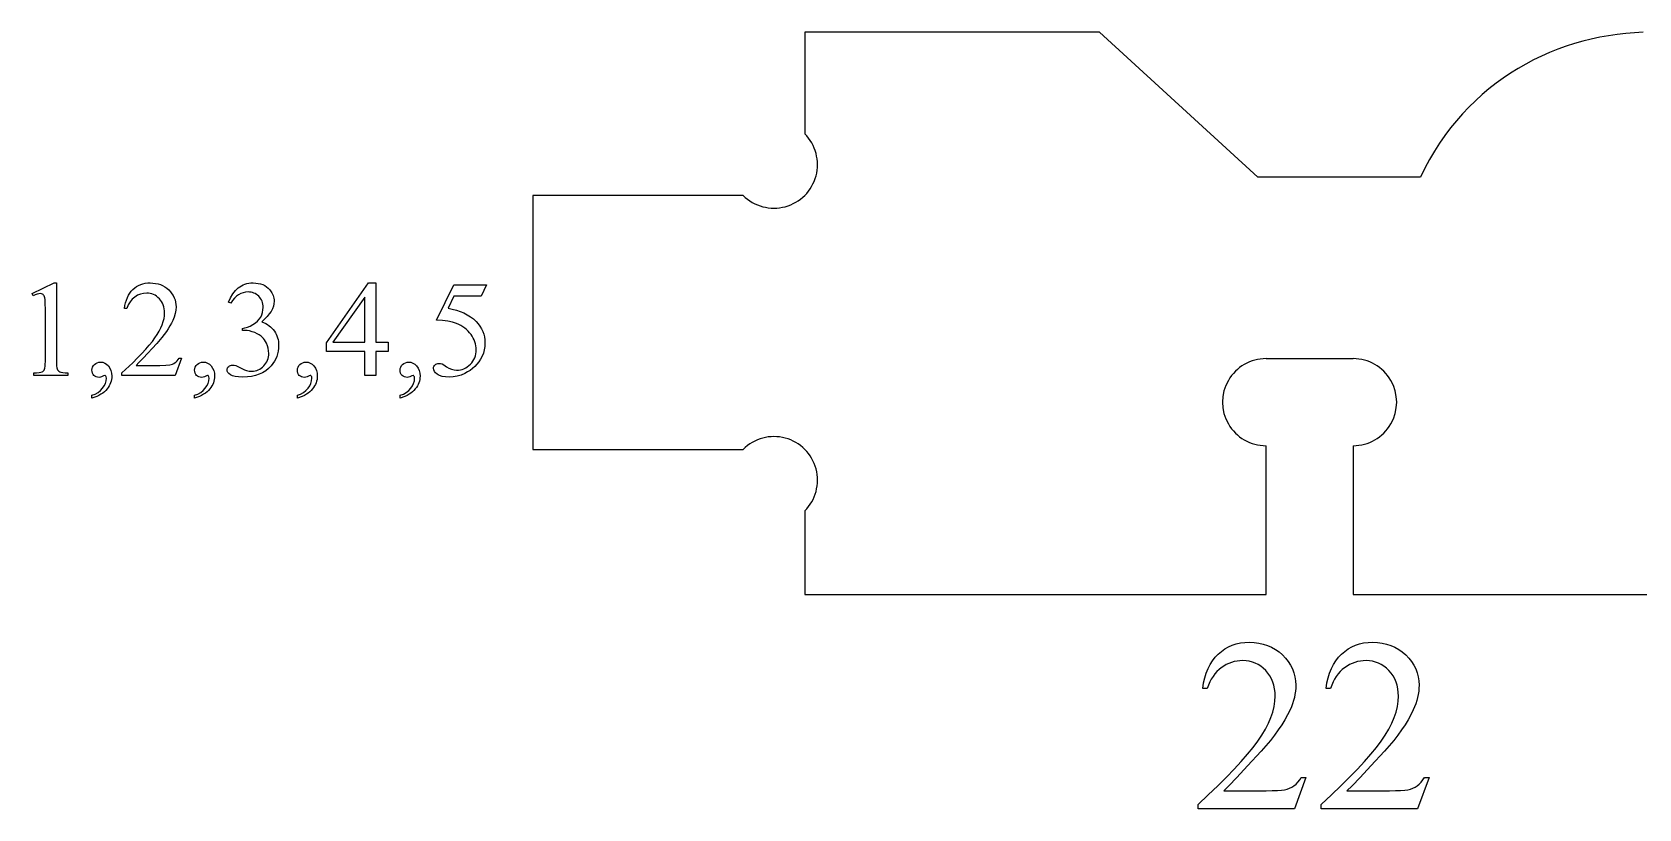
# Model space of a CAD drawing. Extents: x -27 to 581, y 232 to 579.
# Drawn here: x 367.6 to 424.3, y 435.2 to 462.7 of the extents above; entities that cross this region are included whole.
import ezdxf

# ---------------------------------------------------------------- set-up
doc = ezdxf.new("R2010")
doc.units = 0
doc.header["$MEASUREMENT"] = 0
doc.layers.get('0').update_dxf_attribs({"linetype": 'CONTINUOUS'})

msp = doc.modelspace()

# ---------------------------------------------------------------- linework, layer by layer
at = {"color": 1, "ltscale": 0.089694}
msp.add_line((394.83844, 462.652679), (394.83844, 459.064911), dxfattribs=at)
at = {"color": 1, "ltscale": 0.259872}
msp.add_line((405.233307, 462.652679), (394.83844, 462.652679), dxfattribs=at)
at = {"color": 1, "ltscale": 0.189456}
msp.add_line((410.821411, 457.533783), (405.233307, 462.652679), dxfattribs=at)
at = {"color": 1, "ltscale": 0.00771}
msp.add_line((423.807739, 462.607666), (423.501343, 462.572693), dxfattribs=at)
at = {"color": 1, "ltscale": 0.007709}
msp.add_line((424.115082, 462.63269), (423.807739, 462.607666), dxfattribs=at)
at = {"color": 1, "ltscale": 0.007708}
msp.add_line((424.423035, 462.647675), (424.115082, 462.63269), dxfattribs=at)
at = {"color": 1, "ltscale": 0.007747}
msp.add_line((421.408722, 462.047791), (421.120941, 461.932831), dxfattribs=at)
at = {"color": 1, "ltscale": 0.007738}
msp.add_line((421.69989, 462.152771), (421.408722, 462.047791), dxfattribs=at)
at = {"color": 1, "ltscale": 0.007731}
msp.add_line((421.994171, 462.247742), (421.69989, 462.152771), dxfattribs=at)
at = {"color": 1, "ltscale": 0.007725}
msp.add_line((422.29126, 462.332733), (421.994171, 462.247742), dxfattribs=at)
at = {"color": 1, "ltscale": 0.00772}
msp.add_line((422.59082, 462.407715), (422.29126, 462.332733), dxfattribs=at)
at = {"color": 1, "ltscale": 0.007717}
msp.add_line((422.892578, 462.472717), (422.59082, 462.407715), dxfattribs=at)
at = {"color": 1, "ltscale": 0.007713}
msp.add_line((423.196167, 462.52771), (422.892578, 462.472717), dxfattribs=at)
at = {"color": 1, "ltscale": 0.007712}
msp.add_line((423.501343, 462.572693), (423.196167, 462.52771), dxfattribs=at)
at = {"color": 1, "ltscale": 0.007804}
msp.add_line((420.281281, 461.527924), (420.010284, 461.372955), dxfattribs=at)
at = {"color": 1, "ltscale": 0.007786}
msp.add_line((420.556915, 461.672882), (420.281281, 461.527924), dxfattribs=at)
at = {"color": 1, "ltscale": 0.007771}
msp.add_line((420.836914, 461.807861), (420.556915, 461.672882), dxfattribs=at)
at = {"color": 1, "ltscale": 0.007758}
msp.add_line((421.120941, 461.932831), (420.836914, 461.807861), dxfattribs=at)
at = {"color": 1, "ltscale": 0.007878}
msp.add_line((419.483551, 461.03302), (419.228424, 460.848053), dxfattribs=at)
at = {"color": 1, "ltscale": 0.00785}
msp.add_line((419.744293, 461.207977), (419.483551, 461.03302), dxfattribs=at)
at = {"color": 1, "ltscale": 0.007825}
msp.add_line((420.010284, 461.372955), (419.744293, 461.207977), dxfattribs=at)
at = {"color": 1, "ltscale": 0.00799}
msp.add_line((418.736145, 460.448151), (418.499664, 460.233185), dxfattribs=at)
at = {"color": 1, "ltscale": 0.007948}
msp.add_line((418.979187, 460.653107), (418.736145, 460.448151), dxfattribs=at)
at = {"color": 1, "ltscale": 0.007911}
msp.add_line((419.228424, 460.848053), (418.979187, 460.653107), dxfattribs=at)
at = {"color": 1, "ltscale": 0.008149}
msp.add_line((418.047485, 459.773285), (417.832397, 459.528351), dxfattribs=at)
at = {"color": 1, "ltscale": 0.00809}
msp.add_line((418.269989, 460.00824), (418.047485, 459.773285), dxfattribs=at)
at = {"color": 1, "ltscale": 0.008037}
msp.add_line((418.499664, 460.233185), (418.269989, 460.00824), dxfattribs=at)
at = {"color": 1, "ltscale": 0.008287}
msp.add_line((417.625122, 459.273407), (417.425903, 459.008453), dxfattribs=at)
at = {"color": 1, "ltscale": 0.008214}
msp.add_line((417.832397, 459.528351), (417.625122, 459.273407), dxfattribs=at)
at = {"color": 1, "ltscale": 0.008454}
msp.add_line((417.235077, 458.733521), (417.052948, 458.448578), dxfattribs=at)
at = {"color": 1, "ltscale": 0.008367}
msp.add_line((417.425903, 459.008453), (417.235077, 458.733521), dxfattribs=at)
at = {"color": 1, "ltscale": 0.008653}
msp.add_line((416.879822, 458.153656), (416.716034, 457.848724), dxfattribs=at)
at = {"color": 1, "ltscale": 0.00855}
msp.add_line((417.052948, 458.448578), (416.879822, 458.153656), dxfattribs=at)
at = {"color": 1, "ltscale": 0.143511}
msp.add_line((416.561859, 457.533783), (410.821411, 457.533783), dxfattribs=at)
at = {"color": 1, "ltscale": 0.008766}
msp.add_line((416.716034, 457.848724), (416.561859, 457.533783), dxfattribs=at)
at = {"color": 1, "ltscale": 0.185694}
for p, q in [((392.666199, 456.89267), (385.238434, 456.89267)), ((385.238434, 447.932678), (392.666199, 447.932678))]:
    msp.add_line(p, q, dxfattribs=at)
at = {"color": 1, "ltscale": 0.224}
msp.add_line((385.238434, 456.89267), (385.238434, 447.932678), dxfattribs=at)
at = {"color": 1, "ltscale": 0.076801}
msp.add_line((411.11557, 451.133789), (414.187592, 451.133789), dxfattribs=at)
at = {"color": 1, "ltscale": 0.131227}
for p, q in [((411.11557, 442.812683), (411.11557, 448.061768)), ((414.187592, 448.061768), (414.187592, 442.812683))]:
    msp.add_line(p, q, dxfattribs=at)
at = {"color": 1, "ltscale": 0.073694}
msp.add_line((394.83844, 445.760437), (394.83844, 442.812683), dxfattribs=at)
at = {"color": 1, "ltscale": 0.406928}
msp.add_line((394.83844, 442.812683), (411.11557, 442.812683), dxfattribs=at)
at = {"color": 1, "ltscale": 0.263593}
msp.add_line((414.187592, 442.812683), (424.731293, 442.812683), dxfattribs=at)
at = {"color": 18}
for points in [[(367.577484, 453.426056), (368.356262, 453.806), (368.434113, 453.806), (368.434113, 451.103912), (368.439728, 450.88562), (368.446747, 450.814545), (368.456543, 450.768829), (368.470764, 450.737701), (368.491058, 450.710419), (368.517395, 450.686951), (368.549744, 450.667358), (368.594299, 450.65155), (368.657135, 450.639618), (368.738251, 450.6315), (368.837677, 450.627228), (368.837677, 450.539917), (367.634125, 450.539917), (367.634125, 450.627228), (367.737366, 450.631439), (367.820557, 450.639313), (367.883667, 450.650909), (367.926758, 450.666168), (367.957275, 450.684753), (367.982788, 450.706299), (368.003296, 450.730774), (368.018799, 450.758209), (368.030151, 450.801483), (368.038269, 450.873535), (368.044739, 451.103912), (368.044739, 452.83136), (368.038849, 453.118073), (368.031464, 453.214539), (368.021149, 453.279724), (368.0112, 453.314972), (367.997833, 453.345215), (367.98111, 453.370453), (367.960968, 453.390656), (367.938019, 453.406128), (367.912872, 453.417206), (367.855957, 453.426056), (367.808014, 453.421478), (367.751526, 453.407745), (367.686493, 453.384888), (367.612885, 453.352905)], [(372.851837, 451.155823), (372.627625, 450.539917), (370.739716, 450.539917), (370.739716, 450.627228), (371.125427, 450.989746), (371.295135, 451.15799), (371.449463, 451.317505), (371.588379, 451.468292), (371.711853, 451.610413), (371.819916, 451.743835), (371.912598, 451.86853), (371.992249, 451.987579), (372.061249, 452.104065), (372.119659, 452.217957), (372.16745, 452.329285), (372.20462, 452.438019), (372.231171, 452.544189), (372.247101, 452.647766), (372.252411, 452.748749), (372.249512, 452.823181), (372.240753, 452.894196), (372.226196, 452.961823), (372.205811, 453.026062), (372.179596, 453.086884), (372.147552, 453.144348), (372.10968, 453.198395), (372.065979, 453.249054), (372.018219, 453.294952), (371.968201, 453.334747), (371.915863, 453.368408), (371.861267, 453.395966), (371.804382, 453.417389), (371.745178, 453.432678), (371.683716, 453.441864), (371.619965, 453.444916), (371.505005, 453.43631), (371.396057, 453.4104), (371.293182, 453.367279), (371.196381, 453.306885), (371.151001, 453.270355), (371.108673, 453.229797), (371.069427, 453.185242), (371.033234, 453.136658), (370.970032, 453.027435), (370.919067, 452.902161), (370.831757, 452.902161), (370.849396, 453.008118), (370.872833, 453.107758), (370.902069, 453.20105), (370.937073, 453.287994), (370.977875, 453.368591), (371.024475, 453.442871), (371.076843, 453.510773), (371.13501, 453.572357), (371.197968, 453.627106), (371.26474, 453.674561), (371.335297, 453.714722), (371.409637, 453.747589), (371.487793, 453.773132), (371.569733, 453.791382), (371.655487, 453.802338), (371.745026, 453.806), (371.840363, 453.802063), (371.931702, 453.790344), (372.018982, 453.770813), (372.102264, 453.743439), (372.181519, 453.708282), (372.256775, 453.665283), (372.327972, 453.614471), (372.395172, 453.555847), (372.456299, 453.491913), (372.509277, 453.425171), (372.554077, 453.355621), (372.590759, 453.283264), (372.619293, 453.20813), (372.639648, 453.130188), (372.651886, 453.049438), (372.655945, 452.965881), (372.648865, 452.84433), (372.627625, 452.722809), (372.592224, 452.601257), (372.542694, 452.479736), (372.495636, 452.383453), (372.441803, 452.285767), (372.381165, 452.186707), (372.313782, 452.086212), (372.1586, 451.881073), (371.976318, 451.670288), (371.499023, 451.155823), (371.343109, 450.994202), (371.242371, 450.89624), (372.077789, 450.89624), (372.294586, 450.90097), (372.435303, 450.915131), (372.485382, 450.927002), (372.532959, 450.943756), (372.578003, 450.965363), (372.620544, 450.991821), (372.660522, 451.023743), (372.697845, 451.061737), (372.732513, 451.105774), (372.764496, 451.155823)], [(374.506104, 453.131073), (374.579041, 453.283508), (374.66098, 453.41748), (374.751892, 453.533051), (374.800751, 453.583923), (374.851837, 453.630188), (374.90564, 453.671387), (374.962677, 453.707092), (375.022888, 453.737305), (375.086334, 453.762024), (375.152985, 453.78125), (375.222839, 453.794983), (375.295898, 453.803253), (375.372192, 453.806), (375.465546, 453.802063), (375.553284, 453.790344), (375.635437, 453.770813), (375.712006, 453.743439), (375.782959, 453.708282), (375.848297, 453.665283), (375.90802, 453.614471), (375.962158, 453.555847), (376.030304, 453.460999), (376.078949, 453.362915), (376.096008, 453.312653), (376.108154, 453.261597), (376.115479, 453.209717), (376.117889, 453.157013), (376.111053, 453.069336), (376.090454, 452.980927), (376.056183, 452.891754), (376.008179, 452.801849), (375.946442, 452.711212), (375.871002, 452.619843), (375.78183, 452.52774), (375.678955, 452.434906), (375.817444, 452.37088), (375.879944, 452.334229), (375.937958, 452.294495), (375.991455, 452.251648), (376.040466, 452.205688), (376.084961, 452.156647), (376.124969, 452.104523), (376.16037, 452.049652), (376.191071, 451.992432), (376.21701, 451.932831), (376.238251, 451.87088), (376.254761, 451.80658), (376.266571, 451.739899), (376.273651, 451.670898), (376.276001, 451.599487), (376.271881, 451.497406), (376.259491, 451.398743), (376.238831, 451.303589), (376.20993, 451.211884), (376.17276, 451.123657), (376.12735, 451.038879), (376.073639, 450.957581), (376.011719, 450.87973), (375.920746, 450.786804), (375.820099, 450.706299), (375.709839, 450.638153), (375.589874, 450.582397), (375.460266, 450.539032), (375.320984, 450.508057), (375.172058, 450.489471), (375.013489, 450.483276), (374.864716, 450.488281), (374.741791, 450.503326), (374.644684, 450.528412), (374.605774, 450.544708), (374.573364, 450.563507), (374.522247, 450.60437), (374.485748, 450.646698), (374.463837, 450.690491), (374.456543, 450.735779), (374.460022, 450.768982), (374.470398, 450.800079), (374.487732, 450.829132), (374.511993, 450.85614), (374.541138, 450.878845), (374.573059, 450.895081), (374.607788, 450.904816), (374.645325, 450.908051), (374.704926, 450.90332), (374.765686, 450.88916), (374.831177, 450.861755), (374.947388, 450.80304), (375.067169, 450.743744), (375.14328, 450.714539), (375.233521, 450.695068), (375.329712, 450.688599), (375.388885, 450.691498), (375.446136, 450.700226), (375.501434, 450.714783), (375.554779, 450.735199), (375.606171, 450.761414), (375.655579, 450.793457), (375.703064, 450.831329), (375.748566, 450.875), (375.790344, 450.922699), (375.826538, 450.972504), (375.857147, 451.024475), (375.882202, 451.078552), (375.901703, 451.134796), (375.915619, 451.193146), (375.923981, 451.253662), (375.926758, 451.316315), (375.9216, 451.408936), (375.906097, 451.500366), (375.88028, 451.590637), (375.844147, 451.679749), (375.812744, 451.741821), (375.779846, 451.795959), (375.745483, 451.842133), (375.709656, 451.88031), (375.654175, 451.926422), (375.589294, 451.970306), (375.514954, 452.011963), (375.431183, 452.051422), (375.342224, 452.084961), (375.252411, 452.108948), (375.161713, 452.123322), (375.070099, 452.128113), (374.994598, 452.128113), (374.994598, 452.198914), (375.087891, 452.216156), (375.181335, 452.244324), (375.274902, 452.283417), (375.368652, 452.333435), (375.456024, 452.391693), (375.530579, 452.455536), (375.592316, 452.525024), (375.641205, 452.600098), (375.678375, 452.679871), (375.704926, 452.763519), (375.720856, 452.850983), (375.726166, 452.942261), (375.723785, 453.001587), (375.716644, 453.057983), (375.704742, 453.11145), (375.68811, 453.162048), (375.666687, 453.209686), (375.640533, 453.254425), (375.609619, 453.296265), (375.573944, 453.335205), (375.534729, 453.3703), (375.493195, 453.400757), (375.449341, 453.426514), (375.403137, 453.447571), (375.354645, 453.463959), (375.303802, 453.475677), (375.250671, 453.482697), (375.19519, 453.485046), (375.105621, 453.478912), (375.019806, 453.460571), (374.937775, 453.429962), (374.859497, 453.387115), (374.784973, 453.332031), (374.714203, 453.264679), (374.647217, 453.18512), (374.583984, 453.093292)], [(380.13443, 451.719849), (380.13443, 451.384735), (379.704926, 451.384735), (379.704926, 450.539917), (379.315552, 450.539917), (379.315552, 451.384735), (377.960968, 451.384735), (377.960968, 451.686829), (379.445343, 453.806), (379.704926, 453.806), (379.704926, 451.719849)], [(383.608154, 453.739899), (383.424103, 453.338745), (382.461273, 453.338745), (382.251221, 452.909241), (382.403534, 452.881836), (382.547699, 452.845673), (382.683746, 452.80072), (382.811707, 452.746979), (382.931549, 452.684479), (383.043274, 452.61322), (383.146881, 452.533173), (383.242371, 452.444336), (383.315948, 452.362335), (383.3797, 452.276794), (383.433655, 452.187683), (383.477783, 452.095062), (383.512115, 451.998901), (383.536621, 451.8992), (383.551331, 451.795959), (383.556244, 451.689178), (383.549835, 451.565277), (383.530579, 451.446106), (383.498505, 451.331665), (383.453583, 451.221924), (383.398956, 451.11853), (383.337677, 451.023102), (383.269745, 450.935638), (383.19519, 450.85614), (383.115112, 450.784302), (383.030579, 450.719849), (382.94165, 450.662781), (382.848297, 450.613068), (382.7117, 450.556274), (382.573364, 450.515717), (382.433228, 450.491394), (382.291351, 450.483276), (382.157196, 450.48938), (382.042694, 450.507751), (381.947754, 450.538361), (381.907654, 450.558258), (381.872467, 450.581207), (381.815186, 450.631439), (381.774231, 450.684143), (381.749695, 450.73938), (381.741486, 450.79715), (381.744904, 450.829224), (381.755066, 450.859375), (381.772034, 450.887634), (381.795776, 450.91394), (381.824677, 450.936157), (381.857147, 450.951996), (381.893127, 450.961517), (381.932648, 450.964691), (381.990173, 450.959961), (382.040039, 450.945801), (382.102264, 450.91217), (382.19696, 450.84906), (382.285736, 450.79538), (382.375122, 450.757019), (382.465088, 450.734009), (382.555664, 450.726349), (382.623627, 450.729614), (382.689514, 450.73938), (382.753265, 450.755707), (382.814941, 450.778564), (382.874512, 450.807922), (382.931976, 450.843811), (382.987366, 450.88623), (383.040619, 450.935181), (383.089569, 450.988831), (383.131989, 451.045288), (383.167877, 451.104614), (383.197266, 451.166748), (383.220093, 451.23175), (383.23642, 451.299561), (383.246185, 451.370239), (383.249451, 451.443756), (383.246552, 451.515686), (383.237823, 451.586456), (383.223236, 451.655975), (383.20285, 451.724274), (383.176636, 451.791382), (383.144592, 451.857239), (383.10672, 451.921906), (383.063019, 451.985352), (383.014221, 452.046387), (382.960968, 452.103851), (382.90329, 452.157745), (382.841217, 452.208069), (382.774689, 452.254791), (382.703735, 452.297943), (382.628357, 452.337524), (382.548584, 452.373535), (382.408325, 452.421021), (382.244751, 452.457306), (382.057861, 452.482391), (381.847687, 452.496246), (382.461273, 453.739899)], [(379.315552, 451.719849), (379.315552, 453.308044), (378.19223, 451.719849)], [(369.687225, 449.735199), (369.687225, 449.83902), (369.80191, 449.884674), (369.902863, 449.941376), (369.990112, 450.009155), (370.063629, 450.087982), (370.121948, 450.173615), (370.163635, 450.261749), (370.188629, 450.352386), (370.19696, 450.445526), (370.19165, 450.486816), (370.17572, 450.521027), (370.15921, 450.536957), (370.14267, 450.542267), (370.101379, 450.530457), (370.029419, 450.495056), (369.985748, 450.479156), (369.939728, 450.473846), (369.884857, 450.478119), (369.835907, 450.490936), (369.792816, 450.512329), (369.755646, 450.542267), (369.725708, 450.579742), (369.704346, 450.623688), (369.691498, 450.674133), (369.687225, 450.731049), (369.692749, 450.786804), (369.709351, 450.83844), (369.737, 450.885925), (369.775726, 450.929291), (369.822388, 450.965424), (369.873962, 450.991241), (369.930359, 451.006714), (369.991638, 451.011902), (370.067383, 451.003418), (370.138855, 450.977966), (370.206024, 450.935547), (370.268921, 450.87619), (370.322113, 450.802826), (370.360077, 450.718384), (370.382874, 450.622864), (370.390472, 450.516296), (370.387817, 450.456085), (370.379913, 450.396912), (370.36673, 450.338806), (370.348297, 450.281799), (370.324554, 450.22583), (370.295563, 450.170959), (370.261292, 450.117126), (370.221741, 450.064392), (370.176483, 450.01355), (370.125061, 449.965515), (370.067474, 449.920197), (370.003754, 449.877655), (369.933838, 449.837891), (369.857788, 449.800903)], [(373.312012, 449.735199), (373.312012, 449.83902), (373.426666, 449.884674), (373.527649, 449.941376), (373.614868, 450.009155), (373.688416, 450.087982), (373.746735, 450.173615), (373.788391, 450.261749), (373.813416, 450.352386), (373.821747, 450.445526), (373.816437, 450.486816), (373.800507, 450.521027), (373.783966, 450.536957), (373.767456, 450.542267), (373.726166, 450.530457), (373.654175, 450.495056), (373.610535, 450.479156), (373.564514, 450.473846), (373.509644, 450.478119), (373.460663, 450.490936), (373.417603, 450.512329), (373.380432, 450.542267), (373.350494, 450.579742), (373.329102, 450.623688), (373.316284, 450.674133), (373.312012, 450.731049), (373.317535, 450.786804), (373.334137, 450.83844), (373.361786, 450.885925), (373.400482, 450.929291), (373.447174, 450.965424), (373.498718, 450.991241), (373.555145, 451.006714), (373.616425, 451.011902), (373.692169, 451.003418), (373.763611, 450.977966), (373.830811, 450.935547), (373.893707, 450.87619), (373.946869, 450.802826), (373.984863, 450.718384), (374.00766, 450.622864), (374.015259, 450.516296), (374.012604, 450.456085), (374.0047, 450.396912), (373.991516, 450.338806), (373.973053, 450.281799), (373.949341, 450.22583), (373.920319, 450.170959), (373.886047, 450.117126), (373.846527, 450.064392), (373.801239, 450.01355), (373.749847, 449.965515), (373.692261, 449.920197), (373.62851, 449.877655), (373.558624, 449.837891), (373.482574, 449.800903)], [(376.936768, 449.735199), (376.936768, 449.83902), (377.051453, 449.884674), (377.152405, 449.941376), (377.239655, 450.009155), (377.313171, 450.087982), (377.371521, 450.173615), (377.413177, 450.261749), (377.438171, 450.352386), (377.446503, 450.445526), (377.441193, 450.486816), (377.425262, 450.521027), (377.408752, 450.536957), (377.392242, 450.542267), (377.350952, 450.530457), (377.278961, 450.495056), (377.235291, 450.479156), (377.189301, 450.473846), (377.13443, 450.478119), (377.085449, 450.490936), (377.042389, 450.512329), (377.005219, 450.542267), (376.975281, 450.579742), (376.953888, 450.623688), (376.941071, 450.674133), (376.936768, 450.731049), (376.942322, 450.786804), (376.958893, 450.83844), (376.986572, 450.885925), (377.025269, 450.929291), (377.07196, 450.965424), (377.123505, 450.991241), (377.179932, 451.006714), (377.241211, 451.011902), (377.316956, 451.003418), (377.388397, 450.977966), (377.455597, 450.935547), (377.518494, 450.87619), (377.571655, 450.802826), (377.60965, 450.718384), (377.632416, 450.622864), (377.640015, 450.516296), (377.63739, 450.456085), (377.629486, 450.396912), (377.616302, 450.338806), (377.597839, 450.281799), (377.574127, 450.22583), (377.545105, 450.170959), (377.510834, 450.117126), (377.471283, 450.064392), (377.426025, 450.01355), (377.374603, 449.965515), (377.317047, 449.920197), (377.253296, 449.877655), (377.183411, 449.837891), (377.107361, 449.800903)], [(380.561554, 449.735199), (380.561554, 449.83902), (380.676239, 449.884674), (380.777191, 449.941376), (380.864441, 450.009155), (380.937958, 450.087982), (380.996307, 450.173615), (381.037964, 450.261749), (381.062958, 450.352386), (381.071289, 450.445526), (381.065979, 450.486816), (381.050049, 450.521027), (381.033539, 450.536957), (381.017029, 450.542267), (380.975708, 450.530457), (380.903748, 450.495056), (380.860077, 450.479156), (380.814056, 450.473846), (380.759186, 450.478119), (380.710236, 450.490936), (380.667175, 450.512329), (380.630005, 450.542267), (380.600067, 450.579742), (380.578674, 450.623688), (380.565826, 450.674133), (380.561554, 450.731049), (380.567078, 450.786804), (380.583679, 450.83844), (380.611328, 450.885925), (380.650055, 450.929291), (380.696747, 450.965424), (380.748291, 450.991241), (380.804688, 451.006714), (380.865997, 451.011902), (380.941711, 451.003418), (381.013184, 450.977966), (381.080353, 450.935547), (381.14328, 450.87619), (381.196442, 450.802826), (381.234406, 450.718384), (381.257202, 450.622864), (381.264801, 450.516296), (381.262177, 450.456085), (381.254242, 450.396912), (381.241089, 450.338806), (381.222626, 450.281799), (381.198883, 450.22583), (381.169891, 450.170959), (381.13562, 450.117126), (381.096069, 450.064392), (381.050812, 450.01355), (380.99939, 449.965515), (380.941803, 449.920197), (380.878082, 449.877655), (380.808197, 449.837891), (380.732147, 449.800903)], [(412.516418, 436.358154), (412.112885, 435.249481), (408.714661, 435.249481), (408.714661, 435.406647), (409.075653, 435.740753), (409.408905, 436.059204), (409.714417, 436.362), (409.992188, 436.649139), (410.242218, 436.920593), (410.464478, 437.176392), (410.659027, 437.416504), (410.825806, 437.640991), (410.969177, 437.855286), (411.093414, 438.064972), (411.198547, 438.269989), (411.284576, 438.470367), (411.351471, 438.666107), (411.399261, 438.857178), (411.427948, 439.04361), (411.4375, 439.225403), (411.432251, 439.359344), (411.416504, 439.487183), (411.390289, 439.608917), (411.353607, 439.724518), (411.306396, 439.834045), (411.248718, 439.937439), (411.180573, 440.03476), (411.101929, 440.125946), (411.015961, 440.208588), (410.925903, 440.280182), (410.831726, 440.34079), (410.733429, 440.390381), (410.631012, 440.428925), (410.524475, 440.456482), (410.413849, 440.472992), (410.299072, 440.478516), (410.194244, 440.474609), (410.092133, 440.462982), (409.992737, 440.443573), (409.896088, 440.416382), (409.802124, 440.381439), (409.710907, 440.338745), (409.622406, 440.288269), (409.536621, 440.230011), (409.454926, 440.164276), (409.378784, 440.091309), (409.308136, 440.011078), (409.242981, 439.923645), (409.18335, 439.828949), (409.129211, 439.727051), (409.080597, 439.617889), (409.037506, 439.501526), (408.88031, 439.501526), (408.912079, 439.692261), (408.954254, 439.871613), (409.006866, 440.03952), (409.069885, 440.196045), (409.143311, 440.341125), (409.227173, 440.474792), (409.321472, 440.597046), (409.426178, 440.707886), (409.53949, 440.806458), (409.659668, 440.891876), (409.786652, 440.964142), (409.920502, 441.023285), (410.061188, 441.069275), (410.208679, 441.102142), (410.363037, 441.121857), (410.524231, 441.128418), (410.695831, 441.121399), (410.860199, 441.100281), (411.017334, 441.065094), (411.167236, 441.015869), (411.309906, 440.952545), (411.445313, 440.875153), (411.573517, 440.783691), (411.694489, 440.678162), (411.804504, 440.563049), (411.899841, 440.442932), (411.980499, 440.317749), (412.046509, 440.187531), (412.09787, 440.052277), (412.134521, 439.911957), (412.156525, 439.766602), (412.163849, 439.616211), (412.160675, 439.506836), (412.151123, 439.397461), (412.135193, 439.288055), (412.112885, 439.17868), (412.084229, 439.069305), (412.049164, 438.95993), (412.007751, 438.850555), (411.959961, 438.74115), (411.875275, 438.567871), (411.778381, 438.392059), (411.66925, 438.213715), (411.547943, 438.032837), (411.414398, 437.849457), (411.268646, 437.663544), (411.110687, 437.475128), (410.940491, 437.28418), (410.461304, 436.763824), (410.08139, 436.358154), (409.800751, 436.067169), (409.619446, 435.8909), (411.123169, 435.8909), (411.335419, 435.893005), (411.513428, 435.899384), (411.657196, 435.910004), (411.766693, 435.924866), (411.856842, 435.946259), (411.942444, 435.976379), (412.02356, 436.015289), (412.100159, 436.062927), (412.172089, 436.120422), (412.239258, 436.188782), (412.301636, 436.268005), (412.359253, 436.358154)], [(416.86615, 436.358154), (416.462616, 435.249481), (413.064392, 435.249481), (413.064392, 435.406647), (413.425385, 435.740753), (413.758636, 436.059204), (414.064148, 436.362), (414.341919, 436.649139), (414.591949, 436.920593), (414.814209, 437.176392), (415.008759, 437.416504), (415.175537, 437.640991), (415.318909, 437.855286), (415.443146, 438.064972), (415.548279, 438.269989), (415.634308, 438.470367), (415.701202, 438.666107), (415.748993, 438.857178), (415.777679, 439.04361), (415.787231, 439.225403), (415.781982, 439.359344), (415.766266, 439.487183), (415.740021, 439.608917), (415.703339, 439.724518), (415.656128, 439.834045), (415.59845, 439.937439), (415.530304, 440.03476), (415.45166, 440.125946), (415.365692, 440.208588), (415.275635, 440.280182), (415.181458, 440.34079), (415.08316, 440.390381), (414.980743, 440.428925), (414.874207, 440.456482), (414.76358, 440.472992), (414.648804, 440.478516), (414.543976, 440.474609), (414.441864, 440.462982), (414.342468, 440.443573), (414.245819, 440.416382), (414.151855, 440.381439), (414.060638, 440.338745), (413.972137, 440.288269), (413.886353, 440.230011), (413.804657, 440.164276), (413.728516, 440.091309), (413.657867, 440.011078), (413.592712, 439.923645), (413.533081, 439.828949), (413.478943, 439.727051), (413.430328, 439.617889), (413.387238, 439.501526), (413.230072, 439.501526), (413.26181, 439.692261), (413.303986, 439.871613), (413.356598, 440.03952), (413.419617, 440.196045), (413.493042, 440.341125), (413.576904, 440.474792), (413.671204, 440.597046), (413.775909, 440.707886), (413.889221, 440.806458), (414.009399, 440.891876), (414.136383, 440.964142), (414.270233, 441.023285), (414.410919, 441.069275), (414.558411, 441.102142), (414.712769, 441.121857), (414.873962, 441.128418), (415.045563, 441.121399), (415.20993, 441.100281), (415.367065, 441.065094), (415.516968, 441.015869), (415.659637, 440.952545), (415.795044, 440.875153), (415.923248, 440.783691), (416.04422, 440.678162), (416.154236, 440.563049), (416.249573, 440.442932), (416.330231, 440.317749), (416.39624, 440.187531), (416.447601, 440.052277), (416.484253, 439.911957), (416.506256, 439.766602), (416.513611, 439.616211), (416.510406, 439.506836), (416.500854, 439.397461), (416.484924, 439.288055), (416.462616, 439.17868), (416.43396, 439.069305), (416.398895, 438.95993), (416.357483, 438.850555), (416.309692, 438.74115), (416.225006, 438.567871), (416.128113, 438.392059), (416.018982, 438.213715), (415.897675, 438.032837), (415.76413, 437.849457), (415.618378, 437.663544), (415.460419, 437.475128), (415.290222, 437.28418), (414.811035, 436.763824), (414.431122, 436.358154), (414.150513, 436.067169), (413.969177, 435.8909), (415.4729, 435.8909), (415.68515, 435.893005), (415.863159, 435.899384), (416.006927, 435.910004), (416.116425, 435.924866), (416.206573, 435.946259), (416.292175, 435.976379), (416.373291, 436.015289), (416.44989, 436.062927), (416.52182, 436.120422), (416.588989, 436.188782), (416.651398, 436.268005), (416.708984, 436.358154)]]:
    msp.add_lwpolyline(points, close=True, dxfattribs=at)
at = {"color": 1}
for centre, start, end in [((393.752319, 457.97879), 224.999996, 405.000001), ((411.11557, 449.597778), 89.999996, 270.000001), ((414.187592, 449.597778), 270.000001, 450.000003), ((393.752319, 446.846558), 314.999992, 495)]:
    msp.add_arc(centre, 1.536, start, end, dxfattribs=at)

doc.saveas('drawing.dxf')
